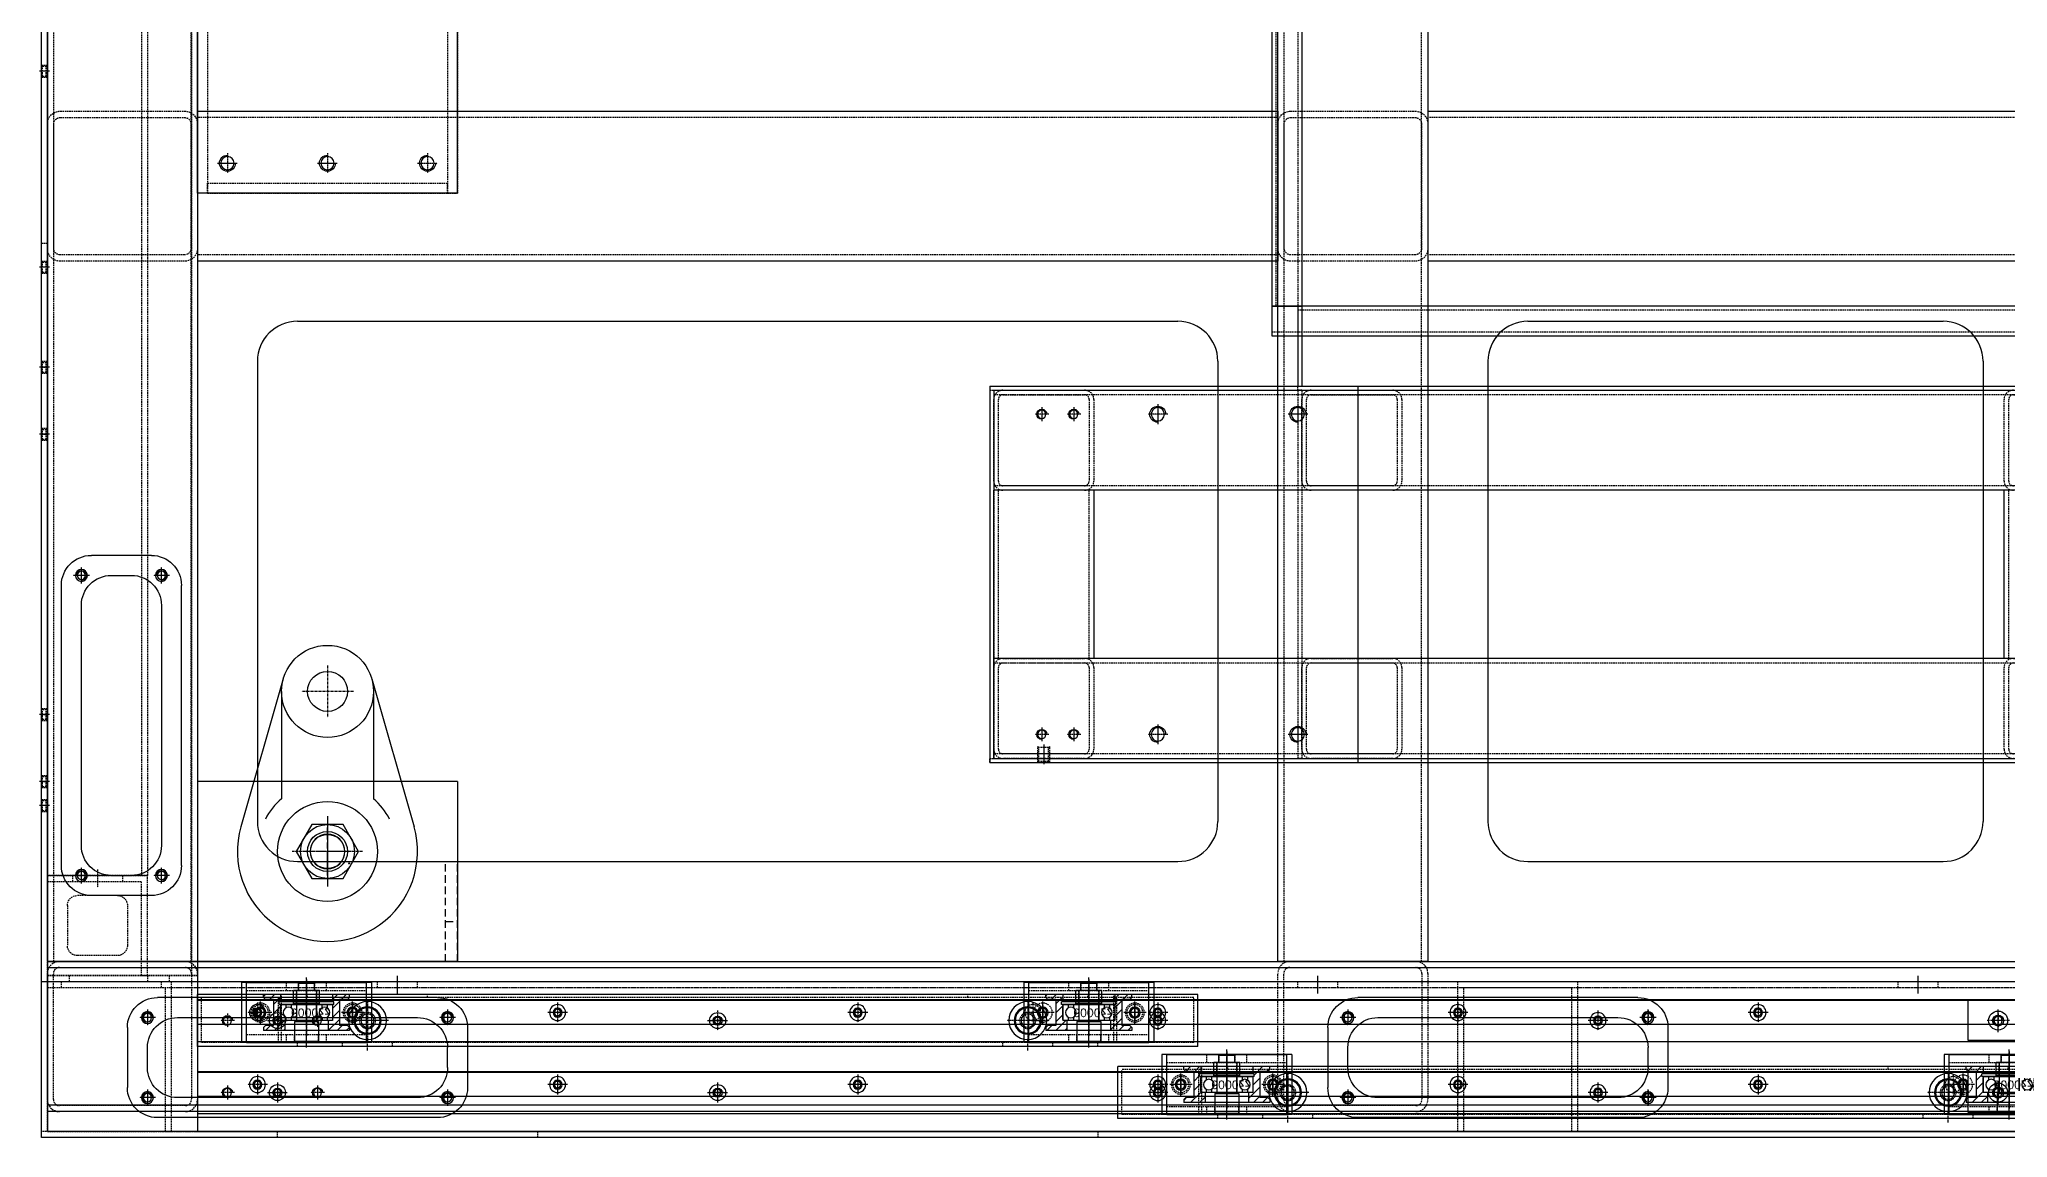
# Model space of a CAD drawing. Header units: millimetres. Extents: x -18234 to 26733, y 279 to 18488.
# Drawn here: x 20409 to 21393, y 9100 to 9649 of the extents above; entities that cross this region are included whole.
import ezdxf

# ---------------------------------------------------------------- set-up
doc = ezdxf.new("R2010")
doc.units = ezdxf.units.MM
for name, pattern in [('AM_ISO08W050', [18, 12, -1.5, 3, -1.5]), ('CENTER', [2, 1.25, -0.25, 0.25, -0.25]), ('HIDDEN', [0.375, 0.25, -0.125])]:
    doc.linetypes.add(name, pattern=pattern)
for name, color, linetype in [('BOM-UDEF', 3, 'Continuous'), ('CL', 1, 'CENTER'), ('FL', 3, 'Continuous'), ('H', 2, 'HIDDEN'), ('HL', 2, 'HIDDEN'), ('RD', 5, 'Continuous')]:
    doc.layers.add(name, color=color, linetype=linetype)
doc.styles.add('한글', font='romans.shx', dxfattribs={"bigfont": 'whgtxt.shx'})

# ---------------------------------------------------------------- blocks, each defined once
blk = doc.blocks.new('y8ll')
at = {"ltscale": 0.5}
for p, q in [((206532.54, 29889.07), (205707.54, 29889.07)), ((205707.54, 29889.07), (205707.54, 29814.07)), ((205707.54, 29814.07), (206532.54, 29814.07))]:
    blk.add_line(p, q, dxfattribs=at)
at = {"layer": 'HL', "ltscale": 3}
for p, q in [((205707.54, 29885.87), (206532.54, 29885.87)), ((205707.54, 29817.27), (206532.54, 29817.27))]:
    blk.add_line(p, q, dxfattribs=at)
blk = doc.blocks.new('R6WRWT')
at = {"ltscale": 0.5}
for p, q in [((208028.26, 17762.34), (205958.26, 17762.34)), ((208028.26, 17762.34), (208028.26, 17687.34)), ((205958.26, 17687.34), (208028.26, 17687.34))]:
    blk.add_line(p, q, dxfattribs=at)
at = {"layer": 'HL', "ltscale": 3}
for p, q in [((205958.26, 17759.14), (208028.26, 17759.14)), ((205958.26, 17690.54), (208028.26, 17690.54))]:
    blk.add_line(p, q, dxfattribs=at)
blk = doc.blocks.new('tyudrt')
at = {"layer": 'HL', "ltscale": 3}
for p, q in [((311320.86, 131.85), (311383.86, 131.85)), ((311320.86, 128.85), (311383.86, 128.85)), ((311314.86, 62.85), (311314.86, 125.85)), ((311317.86, 62.85), (311317.86, 125.85)), ((311386.86, 125.85), (311386.86, 62.85)), ((311389.86, 125.85), (311389.86, 62.85)), ((311383.86, 59.85), (311320.86, 59.85)), ((311383.86, 56.85), (311320.86, 56.85))]:
    blk.add_line(p, q, dxfattribs=at)
for centre, radius, start, end in [((311320.86, 125.85), 6, 90, 180), ((311320.86, 125.85), 3, 90, 180), ((311383.86, 125.85), 6, 0, 90), ((311383.86, 125.85), 3, 0, 90), ((311320.86, 62.85), 6, 180, 270), ((311320.86, 62.85), 3, 180, 270), ((311383.86, 62.85), 6, 270, 0), ((311383.86, 62.85), 3, 270, 0)]:
    blk.add_arc(centre, radius, start, end, dxfattribs=at)
blk = doc.blocks.new('4E4TE')
at = {"ltscale": 0.5}
for p, q in [((197894.89, 18128.05), (197204.89, 18128.05)), ((197204.89, 18128.05), (197204.89, 18053.05)), ((197894.89, 18128.05), (197894.89, 18053.05)), ((197204.89, 18053.05), (197894.89, 18053.05))]:
    blk.add_line(p, q, dxfattribs=at)
at = {"layer": 'HL', "ltscale": 3}
for p, q in [((197204.89, 18124.85), (197894.89, 18124.85)), ((197204.89, 18056.25), (197894.89, 18056.25))]:
    blk.add_line(p, q, dxfattribs=at)
blk = doc.blocks.new('567W')
at = {"ltscale": 0.5}
for p, q in [((198484.89, 18128.05), (197944.89, 18128.05)), ((197944.89, 18128.05), (197944.89, 18053.05)), ((198484.89, 18128.05), (198484.89, 18053.05)), ((197944.89, 18053.05), (198484.89, 18053.05))]:
    blk.add_line(p, q, dxfattribs=at)
at = {"layer": 'HL', "ltscale": 3}
for p, q in [((197944.89, 18124.85), (198484.89, 18124.85)), ((197944.89, 18056.25), (198484.89, 18056.25))]:
    blk.add_line(p, q, dxfattribs=at)
blk = doc.blocks.new('875654')
at = {"layer": 'HL', "ltscale": 3}
for p, q in [((237277.5, 2599.94), (237277.5, 2537.74)), ((237280.7, 2599.94), (237280.7, 2537.74)), ((237346.1, 2606.34), (237283.9, 2606.34)), ((237346.1, 2603.14), (237283.9, 2603.14)), ((237349.3, 2537.74), (237349.3, 2599.94)), ((237352.5, 2537.74), (237352.5, 2599.94)), ((237283.9, 2534.54), (237346.1, 2534.54)), ((237283.9, 2531.34), (237346.1, 2531.34))]:
    blk.add_line(p, q, dxfattribs=at)
for centre, radius, start, end in [((237283.9, 2599.94), 6.4, 90, 180), ((237283.9, 2599.94), 3.2, 90, 180), ((237346.1, 2599.94), 6.4, 0, 90), ((237346.1, 2599.94), 3.2, 0, 90), ((237283.9, 2537.74), 6.4, 180, 270), ((237283.9, 2537.74), 3.2, 180, 270), ((237346.1, 2537.74), 6.4, 270, 0), ((237346.1, 2537.74), 3.2, 270, 0)]:
    blk.add_arc(centre, radius, start, end, dxfattribs=at)
blk = doc.blocks.new('T7ETT')
at = {"ltscale": 0.5}
for p, q in [((208158.87, 18593.09), (206535.87, 18593.09)), ((206535.87, 18593.09), (206535.87, 18518.09)), ((206535.87, 18518.09), (208158.87, 18518.09))]:
    blk.add_line(p, q, dxfattribs=at)
at = {"layer": 'HL', "ltscale": 3}
for p, q in [((206535.87, 18589.89), (208158.87, 18589.89)), ((206535.87, 18521.29), (208158.87, 18521.29))]:
    blk.add_line(p, q, dxfattribs=at)
blk = doc.blocks.new('67234')
at = {"color": 6, "ltscale": 0.5}
for p, q in [((108072.23, -23265.82), (108072.23, -23927.32)), ((108087.23, -23265.82), (108087.23, -23967.32)), ((108072.23, -23927.32), (108087.23, -23927.32)), ((108085.23, -23927.32), (108085.23, -23967.32)), ((108085.23, -23967.32), (108905.23, -23967.32))]:
    blk.add_line(p, q, dxfattribs=at)
at = {"layer": 'HL', "ltscale": 3}
for p, q in [((108074.23, -23265.82), (108074.23, -23927.32)), ((108085.23, -23265.82), (108085.23, -23927.32))]:
    blk.add_line(p, q, dxfattribs=at)
blk = doc.blocks.new('547ww')
at = {"color": 6, "ltscale": 0.5}
for p, q in [((106842.27, -25136.21), (107688.27, -25136.21)), ((106842.27, -25136.21), (106842.27, -25151.21)), ((107675.27, -25136.21), (107675.27, -25138.21)), ((107688.27, -25136.21), (107688.27, -25151.21)), ((106842.27, -25151.21), (107688.27, -25151.21))]:
    blk.add_line(p, q, dxfattribs=at)
at = {"layer": 'HL', "ltscale": 3}
for p, q in [((106855.27, -25136.21), (106855.27, -25138.21)), ((106855.27, -25138.21), (107675.27, -25138.21)), ((106857.27, -25136.21), (106857.27, -25138.21)), ((107673.27, -25138.21), (107673.27, -25136.21)), ((107675.27, -25138.21), (107675.27, -25136.21)), ((106842.27, -25149.21), (107688.27, -25149.21))]:
    blk.add_line(p, q, dxfattribs=at)
blk = doc.blocks.new('5463')
at = {"color": 6}
for name, p in [('67234', (-2817.38, 0)), ('547ww', (-1587.43, 1209.13))]:
    blk.add_blockref(name, p, dxfattribs=at)
blk = doc.blocks.new('TUWW')
at = {"ltscale": 0.5}
blk.add_circle((205051.78, 17531.93), 3.32, dxfattribs=at)
at = {"color": 1, "ltscale": 0.5}
blk.add_arc((205051.78, 17531.93), 4, 270, 180, dxfattribs=at)
at = {"layer": 'CL', "ltscale": 0.5}
for p, q in [((205046.78, 17531.93), (205056.78, 17531.93)), ((205051.78, 17536.93), (205051.78, 17526.93))]:
    blk.add_line(p, q, dxfattribs=at)
blk = doc.blocks.new('ruwtt')
at = {"color": 6, "ltscale": 0.5}
for p, q in [((114477.46, -24283.23), (114477.46, -24153.23)), ((114477.46, -24153.23), (114697.46, -24153.23)), ((114697.46, -24283.23), (114697.46, -24153.23)), ((114477.46, -24283.23), (114697.46, -24283.23))]:
    blk.add_line(p, q, dxfattribs=at)
at = {"extrusion": (0, 0, -1), "zscale": -1}
for p in [(-319544.24, -41700.16), (-319734.24, -41700.16), (-319544.24, -41750.16), (-319734.24, -41750.16), (-319544.24, -41800.16), (-319734.24, -41800.16)]:
    blk.add_blockref('TUWW', p, dxfattribs=at)
blk = doc.blocks.new('76iw')
at = {"layer": 'HL', "ltscale": 3}
for p, q in [((114477.46, -24486.01), (114477.46, -24481.01)), ((114697.46, -24481.01), (114477.46, -24481.01)), ((114697.46, -24486.01), (114697.46, -24481.01)), ((114697.46, -24486.01), (114477.46, -24486.01))]:
    blk.add_line(p, q, dxfattribs=at)
blk = doc.blocks.new('i83e')
at = {"layer": 'HL', "ltscale": 3}
for p, q in [((114073.18, -24486.01), (114073.18, -24481.01)), ((114193.18, -24481.01), (114073.18, -24481.01)), ((114193.18, -24486.01), (114193.18, -24481.01)), ((114193.18, -24486.01), (114073.18, -24486.01))]:
    blk.add_line(p, q, dxfattribs=at)
blk = doc.blocks.new('6uwte')
at = {"color": 6}
for name, p in [('ruwtt', (0, 655.7)), ('76iw', (0, 983.48))]:
    blk.add_blockref(name, p, dxfattribs=at)
at = {"color": 6, "xscale": -1}
for name, p, rotation in [('i83e', (138963.47, -137695.71), 270), ('76iw', (0, -48108.54), 180)]:
    blk.add_blockref(name, p, dxfattribs=dict(at, rotation=rotation))
at = {"color": 6, "rotation": 90}
blk.add_blockref('i83e', (90211.45, -137695.71), dxfattribs=at)
blk = doc.blocks.new('7ett')
at = {"ltscale": 0.5}
for p, q in [((110182.17, -25672.2), (110182.17, -26657.2)), ((110307.17, -26252.2), (110747.17, -26252.2)), ((110922.17, -26252.2), (111129.67, -26252.2)), ((110287.17, -26272.2), (110287.17, -26502.2)), ((110767.17, -26272.2), (110767.17, -26502.2)), ((110902.17, -26272.2), (110902.17, -26502.2)), ((111149.67, -26272.2), (111149.67, -26502.2)), ((110307.17, -26522.2), (110747.17, -26522.2)), ((110922.17, -26522.2), (111129.67, -26522.2)), ((112252.17, -26657.2), (110182.17, -26657.2))]:
    blk.add_line(p, q, dxfattribs=at)
for centre, start, end in [((110307.17, -26272.2), 90, 180), ((110747.17, -26272.2), 0, 90), ((110922.17, -26272.2), 90, 180), ((111129.67, -26272.2), 0, 90), ((110307.17, -26502.2), 180, 270), ((110747.17, -26502.2), 270, 0), ((110922.17, -26502.2), 180, 270), ((111129.67, -26502.2), 270, 0)]:
    blk.add_arc(centre, 20, start, end, dxfattribs=at)
blk = doc.blocks.new('5673Q')
at = {"ltscale": 0.5}
blk.add_circle((205056.21, 17552.23), 2.07, dxfattribs=at)
at = {"color": 1, "ltscale": 0.5}
blk.add_arc((205056.21, 17552.23), 2.5, 270, 180, dxfattribs=at)
at = {"layer": 'CL', "ltscale": 0.5}
for p, q in [((205052.71, 17552.23), (205059.71, 17552.23)), ((205056.21, 17555.73), (205056.21, 17548.73))]:
    blk.add_line(p, q, dxfattribs=at)
blk = doc.blocks.new('RTYWERR')
at = {"color": 6, "ltscale": 0.5}
for p, q in [((116864.54, -28251.55), (116864.54, -28439.55)), ((116864.54, -28251.55), (117048.54, -28251.55)), ((117048.54, -28251.55), (117048.54, -28439.55)), ((116864.54, -28439.55), (117048.54, -28439.55))]:
    blk.add_line(p, q, dxfattribs=at)
at = {"extrusion": (0, 0, -1), "zscale": -1}
for name, p in [('5673Q', (-321946.75, -45817.78)), ('5673Q', (-321962.75, -45817.78)), ('TUWW', (-322000.32, -45797.48)), ('TUWW', (-322070.32, -45797.48)), ('5673Q', (-321946.75, -45977.78)), ('5673Q', (-321962.75, -45977.78)), ('TUWW', (-322000.32, -45957.48)), ('TUWW', (-322070.32, -45957.48))]:
    blk.add_blockref(name, p, dxfattribs=at)
blk = doc.blocks.new('57WERWR')
at = {"ltscale": 0.5}
for p, q in [((217010.53, 14888.67), (215596.53, 14888.67)), ((217010.53, 14888.67), (217010.53, 14838.67)), ((215596.53, 14838.67), (217010.53, 14838.67))]:
    blk.add_line(p, q, dxfattribs=at)
at = {"layer": 'HL', "ltscale": 3}
for p, q in [((215596.53, 14886.37), (217010.53, 14886.37)), ((215596.53, 14840.97), (217010.53, 14840.97))]:
    blk.add_line(p, q, dxfattribs=at)
blk = doc.blocks.new('56e43')
at = {"layer": 'HL', "ltscale": 3}
for p, q in [((237547.38, 2137.85), (237547.38, 2178.65)), ((237549.68, 2137.85), (237549.68, 2178.65)), ((237551.98, 2183.25), (237592.78, 2183.25)), ((237551.98, 2180.95), (237592.78, 2180.95)), ((237595.08, 2178.65), (237595.08, 2137.85)), ((237597.38, 2178.65), (237597.38, 2137.85)), ((237592.78, 2135.55), (237551.98, 2135.55)), ((237592.78, 2133.25), (237551.98, 2133.25))]:
    blk.add_line(p, q, dxfattribs=at)
for centre, radius, start, end in [((237551.98, 2178.65), 4.6, 90, 180), ((237551.98, 2178.65), 2.3, 90, 180), ((237592.78, 2178.65), 4.6, 0, 90), ((237592.78, 2178.65), 2.3, 0, 90), ((237551.98, 2137.85), 4.6, 180, 270), ((237551.98, 2137.85), 2.3, 180, 270), ((237592.78, 2137.85), 4.6, 270, 0), ((237592.78, 2137.85), 2.3, 270, 0)]:
    blk.add_arc(centre, radius, start, end, dxfattribs=at)
blk = doc.blocks.new('57WTEWR')
at = {"ltscale": 0.5}
for p, q in [((207561.59, 18318.75), (207477.59, 18318.75)), ((207477.59, 18318.75), (207477.59, 18268.75)), ((207561.59, 18318.75), (207561.59, 18268.75)), ((207477.59, 18268.75), (207561.59, 18268.75))]:
    blk.add_line(p, q, dxfattribs=at)
at = {"layer": 'HL', "ltscale": 3}
for p, q in [((207477.59, 18316.45), (207561.59, 18316.45)), ((207477.59, 18271.05), (207561.59, 18271.05))]:
    blk.add_line(p, q, dxfattribs=at)
blk = doc.blocks.new('34ETW')
at = {"color": 6, "ltscale": 0.5}
for p, q in [((117048.54, -28749.67), (117513.54, -28749.67)), ((117048.54, -28749.67), (117048.54, -28937.67)), ((117513.54, -28937.67), (117513.54, -28749.67)), ((117048.54, -28937.67), (117513.54, -28937.67))]:
    blk.add_line(p, q, dxfattribs=at)
blk = doc.blocks.new('ERTRW')
at = {"layer": 'HL', "ltscale": 3}
for p, q in [((118432.12, -29330.71), (118432.12, -29328.71)), ((118616.12, -29328.71), (118432.12, -29328.71)), ((118616.12, -29330.71), (118432.12, -29330.71)), ((118616.12, -29330.71), (118616.12, -29328.71))]:
    blk.add_line(p, q, dxfattribs=at)
blk = doc.blocks.new('yiwerw')
at = {"layer": 'CL', "ltscale": 0.5}
blk.add_line((240924.09, 36676.37), (240914.09, 36676.37), dxfattribs=at)
at = {"layer": 'HL', "ltscale": 3}
for p, q in [((240915.09, 36679.37), (240915.63, 36678.83)), ((240915.09, 36679.37), (240923.09, 36679.37)), ((240915.63, 36678.83), (240915.63, 36673.92)), ((240915.63, 36678.83), (240922.55, 36678.83)), ((240922.55, 36678.83), (240923.09, 36679.37)), ((240922.55, 36678.83), (240922.55, 36673.92)), ((240915.09, 36673.37), (240915.63, 36673.92)), ((240915.09, 36673.37), (240923.09, 36673.37)), ((240915.63, 36673.92), (240922.55, 36673.92)), ((240922.55, 36673.92), (240923.09, 36673.37))]:
    blk.add_line(p, q, dxfattribs=at)
blk = doc.blocks.new('T6UEWTE')
at = {"layer": 'HL', "ltscale": 3}
for p, q in [((116864.54, -29330.71), (116864.54, -29328.71)), ((116864.54, -29328.71), (118282.54, -29328.71)), ((116864.54, -29330.71), (118282.54, -29330.71))]:
    blk.add_line(p, q, dxfattribs=at)
at = {"extrusion": (0, 0, -1), "zscale": -1, "rotation": 90}
blk.add_blockref('yiwerw', (-80215.16, -270245.8), dxfattribs=at)
blk = doc.blocks.new('6wtw')
at = {"layer": 'HL', "ltscale": 3}
for p, q in [((116864.54, -30099.36), (116864.54, -30097.36)), ((116864.54, -30097.36), (118282.54, -30097.36)), ((116864.54, -30099.36), (118282.54, -30099.36)), ((117018.54, -30097.36), (117018.54, -30099.36))]:
    blk.add_line(p, q, dxfattribs=at)
blk = doc.blocks.new('6ueey')
at = {"color": 6, "xscale": -1}
for name, p, rotation in [('6wtw', (0, -57398.92), 180), ('ERTRW', (146195.25, -145917.68), 270)]:
    blk.add_blockref(name, p, dxfattribs=dict(at, rotation=rotation))
at = {"color": 6}
for name, p in [('RTYWERR', (0, 951.99)), ('34ETW', (0, 1450.11)), ('T6UEWTE', (0, 1843.15))]:
    blk.add_blockref(name, p, dxfattribs=at)
at = {"extrusion": (0, 0, -1), "zscale": -1}
blk.add_blockref('57WERWR', (-333877.07, -42190.23), dxfattribs=at)
at = {"color": 0}
for p in [(-120680.84, -29484.81), (-120526.84, -29484.81), (-120175.84, -29484.81), (-120680.84, -29618.81), (-120526.84, -29618.81), (-120175.84, -29618.81)]:
    blk.add_blockref('56e43', p, dxfattribs=at)
at = {"color": 6, "rotation": 90}
blk.add_blockref('ERTRW', (87689.83, -145917.68), dxfattribs=at)
at = {"extrusion": (0, 0, -1), "zscale": -1, "rotation": 90}
for p in [(-98597.79, -234913.15), (-99102.79, -234913.15)]:
    blk.add_blockref('57WTEWR', p, dxfattribs=at)
at = {"rotation": 180}
blk.add_blockref('57WERWR', (333877.07, -12596.9), dxfattribs=at)
blk = doc.blocks.new('5tu4t')
at = {"extrusion": (0, 0, -1), "zscale": -1, "rotation": 90}
blk.add_blockref('T7ETT', (-97964.76, -231325.68), dxfattribs=at)
at = {"color": 6}
for name, p in [('5463', (11225.01, -535)), ('7ett', (5685.68, 1782.38)), ('6ueey', (-525.69, 2797.25))]:
    blk.add_blockref(name, p, dxfattribs=at)
at = {"color": 0, "extrusion": (0, 0, -1), "zscale": -1, "rotation": 90}
for p in [(-86053.78, -230497.36), (-86668.78, -230497.36)]:
    blk.add_blockref('y8ll', p, dxfattribs=at)
at = {"color": 6, "rotation": 90}
blk.add_blockref('6uwte', (92445.32, -138883.28), dxfattribs=at)
at = {"color": 0, "extrusion": (0, 0, -1), "zscale": -1}
for p in [(-353220.35, -26971.16), (-353835.35, -26971.16)]:
    blk.add_blockref('875654', p, dxfattribs=at)
at = {"extrusion": (0, 0, -1), "zscale": -1}
for name, p in [('567W', (-314427.74, -42492.87)), ('4E4TE', (-314452.74, -42492.87)), ('R6WRWT', (-323896.11, -42552.16))]:
    blk.add_blockref(name, p, dxfattribs=at)
for p in [(-195447.01, -24921.66), (-194832.01, -24921.66)]:
    blk.add_blockref('tyudrt', p)
blk = doc.blocks.new('r6qq3rwq')
at = {"ltscale": 0.5}
for radius in [4, 2.25]:
    blk.add_circle((157631.76, 30506.04), radius, dxfattribs=at)
at = {"layer": 'CL', "ltscale": 0.5}
for p, q in [((157626.76, 30506.04), (157636.76, 30506.04)), ((157631.76, 30511.04), (157631.76, 30501.04))]:
    blk.add_line(p, q, dxfattribs=at)
blk = doc.blocks.new('6tuerte')
at = {"ltscale": 0.5}
for p, q in [((158864.39, 29430.98), (158864.39, 29418.98)), ((158864.39, 29430.98), (159824.39, 29430.98)), ((159824.39, 29430.98), (159824.39, 29418.98)), ((158864.39, 29418.98), (159824.39, 29418.98))]:
    blk.add_line(p, q, dxfattribs=at)
for p in [(1262.63, -1081.07), (1412.63, -1081.07), (1562.63, -1081.07), (1712.63, -1081.07), (1862.63, -1081.07), (2012.63, -1081.07), (2162.63, -1081.07)]:
    blk.add_blockref('r6qq3rwq', p)
blk = doc.blocks.new('ryuere')
at = {"layer": 'HL', "ltscale": 3}
for p, q in [((-17901.74, 10665.66), (-17901.74, 10667.16)), ((-17841.74, 10665.66), (-17841.74, 10667.16))]:
    blk.add_line(p, q, dxfattribs=at)
blk = doc.blocks.new('tirru')
at = {"layer": 'CL'}
for p, q in [((-18451.74, 9463.76), (-18451.74, 9453.94)), ((-18456.65, 9458.85), (-18446.82, 9458.85))]:
    blk.add_line(p, q, dxfattribs=at)
at = {"layer": 'HL', "ltscale": 3}
blk.add_circle((-18451.74, 9458.85), 4, dxfattribs=at)
blk = doc.blocks.new('r66uru')
at = {"layer": 'CL'}
blk.add_line((-18386.74, 10633.16), (-18386.74, 10639.16), dxfattribs=at)
at = {"layer": 'HL', "ltscale": 3}
for p, q in [((-18399.24, 10635.16), (-18399.24, 10637.16)), ((-18374.24, 10635.16), (-18374.24, 10637.16))]:
    blk.add_line(p, q, dxfattribs=at)
blk = doc.blocks.new('fjffj')
at = {"layer": 'HL', "ltscale": 3}
for p, q in [((-18321.74, 10635.16), (-18321.74, 10637.16)), ((-17921.74, 10635.16), (-17921.74, 10637.16))]:
    blk.add_line(p, q, dxfattribs=at)
blk = doc.blocks.new('tyrttet')
blk.add_circle((200207.9, 17418.07), 6.6)
at = {"layer": 'CL'}
for p, q in [((200207.9, 17426.17), (200207.9, 17409.97)), ((200199.8, 17418.07), (200216, 17418.07))]:
    blk.add_line(p, q, dxfattribs=at)
blk = doc.blocks.new('trtete')
for p, q in [((200122.9, 17402.07), (200122.9, 17428.07)), ((200122.9, 17428.07), (200622.9, 17428.07)), ((200622.9, 17402.07), (200622.9, 17428.07)), ((200122.9, 17402.07), (200622.9, 17402.07))]:
    blk.add_line(p, q)
at = {"layer": 'HL', "ltscale": 3}
for p, q in [((200124.9, 17404.07), (200124.9, 17426.57)), ((200124.9, 17426.57), (200620.9, 17426.57)), ((200163.4, 17404.07), (200163.4, 17426.57)), ((200164.9, 17404.07), (200164.9, 17428.07)), ((200580.9, 17404.07), (200580.9, 17428.07)), ((200582.4, 17404.07), (200582.4, 17426.57)), ((200620.9, 17404.07), (200620.9, 17426.57)), ((200124.9, 17404.07), (200620.9, 17404.07))]:
    blk.add_line(p, q, dxfattribs=at)
for name, p in [('tirru', (218606.14, 7960.23)), ('tyrttet', (0, -3)), ('tirru', (218657.14, 7960.23)), ('ryuere', (218409.64, 6760.91)), ('tyrttet', (330, -3)), ('tirru', (218997.14, 7960.23)), ('tirru', (219043.14, 7960.23)), ('fjffj', (218494.64, 6766.91)), ('r66uru', (218594.64, 6766.91))]:
    blk.add_blockref(name, p)
at = {"xscale": -1}
for name, p in [('ryuere', (182336.17, 6760.91)), ('r66uru', (182151.17, 6766.91))]:
    blk.add_blockref(name, p, dxfattribs=at)
blk = doc.blocks.new('tu7yett')
at = {"ltscale": 0.5}
for radius in [9.5, 6.83, 6.33]:
    blk.add_circle((203705.95, 14336.91), radius, dxfattribs=at)
at = {"layer": 'CL', "ltscale": 0.5}
for p, q in [((203705.95, 14347.41), (203705.95, 14326.41)), ((203695.45, 14336.91), (203716.45, 14336.91))]:
    blk.add_line(p, q, dxfattribs=at)
at = {"layer": 'FL', "ltscale": 0.5}
blk.add_circle((203705.95, 14336.91), 3.32, dxfattribs=at)
at = {"layer": 'HL', "ltscale": 0.5}
blk.add_circle((203705.95, 14336.91), 4, dxfattribs=at)
blk = doc.blocks.new('uiorwe')
blk.add_circle((-18255.47, 8800.93), 2.75)
at = {"layer": 'CL'}
for p, q in [((-18255.47, 8795.18), (-18255.47, 8806.68)), ((-18261.22, 8800.93), (-18249.72, 8800.93))]:
    blk.add_line(p, q, dxfattribs=at)
at = {"layer": 'HL', "ltscale": 3}
blk.add_circle((-18255.47, 8800.93), 4.75, dxfattribs=at)
blk = doc.blocks.new('tyuwtt')
at = {"layer": 'CL'}
blk.add_line((-18535.92, 8734.93), (-18528.92, 8734.93), dxfattribs=at)
at = {"layer": 'HL', "ltscale": 3}
for p, q in [((-18534.42, 8738.93), (-18530.42, 8738.93)), ((-18534.42, 8730.93), (-18530.42, 8730.93))]:
    blk.add_line(p, q, dxfattribs=at)
blk = doc.blocks.new('RERE')
at = {"layer": 'CL'}
blk.add_line((201660.76, 16292.72), (201667.76, 16292.72), dxfattribs=at)
at = {"layer": 'HL', "ltscale": 3}
for p, q in [((201662.26, 16298.72), (201666.26, 16298.72)), ((201662.26, 16286.72), (201666.26, 16286.72))]:
    blk.add_line(p, q, dxfattribs=at)
blk = doc.blocks.new('R6UEWT')
at = {"ltscale": 0.5}
for p, q in [((201575.56, 16344.32), (201575.56, 16374.32)), ((201635.56, 16374.32), (201575.56, 16374.32)), ((201635.56, 16344.32), (201635.56, 16374.32)), ((201635.56, 16344.32), (201575.56, 16344.32))]:
    blk.add_line(p, q, dxfattribs=at)
at = {"layer": 'HL', "ltscale": 3}
for p, q in [((201635.56, 16370.32), (201575.56, 16370.32)), ((201595.56, 16370.32), (201595.56, 16374.32)), ((201615.56, 16370.32), (201615.56, 16374.32)), ((201635.56, 16348.32), (201575.56, 16348.32)), ((201595.56, 16344.32), (201595.56, 16348.32)), ((201615.56, 16344.32), (201615.56, 16348.32))]:
    blk.add_line(p, q, dxfattribs=at)
at = {"extrusion": (0, 0, -1), "zscale": -1, "rotation": 270}
blk.add_blockref('tyuwtt', (-210340.49, -2160.1), dxfattribs=at)
for p in [(219838.03, 7558.39), (219884.03, 7558.39)]:
    blk.add_blockref('uiorwe', p)
at = {"rotation": 90}
blk.add_blockref('RERE', (217898.28, -185317.94), dxfattribs=at)
blk = doc.blocks.new('UTREE')
at = {"ltscale": 0.5}
h = blk.add_hatch(dxfattribs=at)
h.set_pattern_fill('ANSI31', color=1, style=0)
h.paths.add_polyline_path([(201430.48, 16367.01), (201438.48, 16367.01), (201438.48, 16367.61), (201439.83, 16367.61), (201439.83, 16367.01), (201443.48, 16367.01), (201443.48, 16375.51), (201441.98, 16375.51), (201440.98, 16374.51), (201440.98, 16370.51), (201427.98, 16370.51), (201427.98, 16374.51), (201426.98, 16375.51), (201425.48, 16375.51), (201425.48, 16364.91), (201430.48, 16364.91)])
h.paths.add_polyline_path([(201440.98, 16337.51), (201440.98, 16333.51), (201441.98, 16332.51), (201443.48, 16332.51), (201443.48, 16341.01), (201439.83, 16341.01), (201439.83, 16340.41), (201438.48, 16340.41), (201438.48, 16341.01), (201430.48, 16341.01), (201430.48, 16343.11), (201425.48, 16343.11), (201425.48, 16332.51), (201426.98, 16332.51), (201427.98, 16333.51), (201427.98, 16337.51)])
for p, q in [((201425.48, 16375.51), (201425.48, 16332.51)), ((201426.98, 16375.51), (201425.48, 16375.51)), ((201427.98, 16374.51), (201426.98, 16375.51)), ((201427.98, 16374.51), (201427.98, 16370.51)), ((201440.98, 16370.51), (201427.98, 16370.51)), ((201441.98, 16375.51), (201440.98, 16374.51)), ((201440.98, 16374.51), (201440.98, 16370.51)), ((201441.98, 16375.51), (201443.48, 16375.51)), ((201443.48, 16375.51), (201443.48, 16332.51)), ((201430.48, 16364.91), (201425.48, 16364.91)), ((201430.48, 16367.01), (201430.48, 16341.01)), ((201438.48, 16367.01), (201430.48, 16367.01)), ((201438.48, 16367.61), (201438.48, 16340.41)), ((201438.48, 16367.61), (201439.83, 16367.61)), ((201439.83, 16367.61), (201439.83, 16340.41)), ((201443.48, 16367.01), (201439.83, 16367.01)), ((201430.48, 16343.11), (201425.48, 16343.11)), ((201438.48, 16341.01), (201430.48, 16341.01)), ((201438.48, 16340.41), (201439.83, 16340.41)), ((201443.48, 16341.01), (201439.83, 16341.01)), ((201426.98, 16332.51), (201425.48, 16332.51)), ((201427.98, 16333.51), (201426.98, 16332.51)), ((201427.98, 16337.51), (201427.98, 16333.51)), ((201440.98, 16337.51), (201427.98, 16337.51)), ((201440.98, 16337.51), (201440.98, 16333.51)), ((201440.98, 16333.51), (201441.98, 16332.51)), ((201441.98, 16332.51), (201443.48, 16332.51))]:
    blk.add_line(p, q, dxfattribs=at)
at = {"layer": 'CL', "ltscale": 0.5}
blk.add_line((201446.48, 16354.01), (201422.48, 16354.01), dxfattribs=at)
blk = doc.blocks.new('67etrre')
at = {"color": 1, "ltscale": 0.5}
for p, q in [((306751.98, 12561.36), (306751.98, 12536.36)), ((306753.67, 12559.19), (306751.98, 12559.19)), ((306753.67, 12556.53), (306751.98, 12556.53)), ((306759.48, 12561.86), (306752.48, 12561.86)), ((306752.48, 12553.86), (306759.48, 12553.86)), ((306759.98, 12559.19), (306758.29, 12559.19)), ((306759.98, 12556.53), (306758.29, 12556.53)), ((306759.98, 12536.36), (306759.98, 12561.36)), ((306759.48, 12543.86), (306752.48, 12543.86)), ((306753.67, 12541.19), (306751.98, 12541.19)), ((306753.67, 12538.53), (306751.98, 12538.53)), ((306752.48, 12535.86), (306759.48, 12535.86)), ((306759.98, 12541.19), (306758.29, 12541.19)), ((306759.98, 12538.53), (306758.29, 12538.53))]:
    blk.add_line(p, q, dxfattribs=at)
for centre in [(306755.98, 12557.86), (306755.98, 12539.86)]:
    blk.add_circle(centre, 2.67, dxfattribs=at)
for centre, start, end in [((306752.48, 12561.36), 90, 180), ((306752.48, 12554.36), 180, 270), ((306759.48, 12561.36), 0, 90), ((306759.48, 12554.36), 270, 0), ((306752.48, 12543.36), 90, 180), ((306759.48, 12543.36), 0, 90), ((306752.48, 12536.36), 180, 270), ((306759.48, 12536.36), 270, 0)]:
    blk.add_arc(centre, 0.5, start, end, dxfattribs=at)
at = {"layer": 'CL', "ltscale": 0.5}
blk.add_line((306750.98, 12548.86), (306760.98, 12548.86), dxfattribs=at)
at = {"ltscale": 0.5, "style": '한글'}
blk.add_text('6000zz', height=4, rotation=90, dxfattribs=at).set_placement((306757.88, 12541.03))
blk = doc.blocks.new('7UERE')
at = {"ltscale": 0.5}
for p, q in [((201578.54, 16473.57), (201579.04, 16474.07)), ((201578.54, 16473.57), (201578.54, 16462.57)), ((201589.04, 16474.07), (201579.04, 16474.07)), ((201579.04, 16474.07), (201579.04, 16462.07)), ((201589.04, 16462.07), (201589.04, 16474.07)), ((201604.54, 16473.07), (201589.04, 16473.07)), ((201578.54, 16462.57), (201579.04, 16462.07)), ((201589.04, 16462.07), (201579.04, 16462.07)), ((201604.54, 16463.07), (201589.04, 16463.07))]:
    blk.add_line(p, q, dxfattribs=at)
for p, q in [((201604.54, 16473.07), (201604.54, 16463.07)), ((201604.54, 16472.07), (201608.04, 16472.07)), ((201608.04, 16472.07), (201608.54, 16471.57)), ((201608.04, 16472.07), (201608.04, 16464.07)), ((201608.54, 16471.57), (201608.54, 16464.57)), ((201604.54, 16464.07), (201608.04, 16464.07)), ((201608.54, 16464.57), (201608.04, 16464.07))]:
    blk.add_line(p, q)
at = {"layer": 'CL'}
blk.add_line((201576.04, 16468.07), (201611.04, 16468.07), dxfattribs=at)
blk = doc.blocks.new('YURTETT')
at = {"ltscale": 0.5}
for p, q in [((201630.72, 16474.57), (201637.22, 16474.57)), ((201630.72, 16474.57), (201630.72, 16461.57)), ((201637.22, 16474.57), (201637.22, 16461.57)), ((201630.72, 16461.57), (201637.22, 16461.57))]:
    blk.add_line(p, q, dxfattribs=at)
at = {"layer": 'CL', "ltscale": 0.5}
blk.add_line((201628.72, 16468.07), (201639.22, 16468.07), dxfattribs=at)
at = {"layer": 'HL', "ltscale": 3}
for p, q in [((201630.72, 16473.07), (201637.22, 16473.07)), ((201630.72, 16463.07), (201637.22, 16463.07))]:
    blk.add_line(p, q, dxfattribs=at)
blk = doc.blocks.new('5YWWWE')
blk.add_blockref('R6UEWT', (-68.47, 300.44))
at = {"rotation": 90}
for name, p in [('7UERE', (218005.16, -184933.78)), ('67etrre', (214085.95, -290096.22)), ('YURTETT', (218005.16, -184966.45))]:
    blk.add_blockref(name, p, dxfattribs=at)
at = {"color": 1, "rotation": 90}
blk.add_blockref('UTREE', (217891.1, -184774.72), dxfattribs=at)
blk = doc.blocks.new('TYEWRW')
at = {"ltscale": 0.5}
blk.add_circle((316722.34, 32394.14), 2.07, dxfattribs=at)
at = {"color": 1, "ltscale": 0.5}
blk.add_arc((316722.34, 32394.14), 2.5, 270, 180, dxfattribs=at)
at = {"layer": 'CL', "ltscale": 0.5}
for p, q in [((316722.34, 32397.64), (316722.34, 32390.64)), ((316718.84, 32394.14), (316725.84, 32394.14))]:
    blk.add_line(p, q, dxfattribs=at)
blk = doc.blocks.new('trwew')
at = {"ltscale": 0.5}
for p, q in [((201573.06, 16182.91), (201573.06, 16152.91)), ((201573.06, 16182.91), (201638.06, 16182.91)), ((201638.06, 16182.91), (201638.06, 16152.91)), ((201573.06, 16152.91), (201638.06, 16152.91))]:
    blk.add_line(p, q, dxfattribs=at)
for p in [(-115139.78, -16226.23), (-115093.78, -16226.23)]:
    blk.add_blockref('TYEWRW', p)
blk = doc.blocks.new('6qwrqr')
for name, p in [('trwew', (505.38, 160.79)), ('5YWWWE', (573.84, -331.06)), ('trwew', (896.38, 160.79)), ('5YWWWE', (964.84, -331.06)), ('trtete', (1933.53, -1090.37)), ('tu7yett', (-1564.52, 1987.8)), ('tu7yett', (-1234.52, 1987.8))]:
    blk.add_blockref(name, p)
blk = doc.blocks.new('5TU7WRRW')
at = {"color": 6, "ltscale": 0.5}
for radius in [4, 2.25]:
    blk.add_circle((205051.57, 17515.02), radius, dxfattribs=at)
at = {"layer": 'CL', "ltscale": 0.5}
for p, q in [((205046.57, 17515.02), (205056.57, 17515.02)), ((205051.57, 17520.02), (205051.57, 17510.02))]:
    blk.add_line(p, q, dxfattribs=at)
blk = doc.blocks.new('56uewwr')
at = {"color": 6}
for p, q in [((160185.25, 27256.1), (160185.25, 27181.1)), ((161145.25, 27256.1), (160185.25, 27256.1)), ((161145.25, 27256.1), (161145.25, 27181.1)), ((161145.25, 27247.1), (160185.25, 27247.1)), ((161145.25, 27226.1), (160185.25, 27226.1)), ((161145.25, 27211.1), (160185.25, 27211.1)), ((161145.25, 27190.1), (160185.25, 27190.1)), ((161145.25, 27181.1), (160185.25, 27181.1))]:
    blk.add_line(p, q, dxfattribs=at)
for p in [(-44855.96, 9684.37), (-44810.96, 9684.37), (-43970.96, 9684.37), (-43925.96, 9684.37), (-44855.96, 9648.37), (-44810.96, 9648.37), (-43970.96, 9648.37), (-43925.96, 9648.37)]:
    blk.add_blockref('5673Q', p)
for p in [(-44826.32, 9721.58), (-44606.32, 9721.58), (-44386.32, 9721.58), (-44826.32, 9685.58), (-44606.32, 9685.58), (-44386.32, 9685.58)]:
    blk.add_blockref('5TU7WRRW', p, dxfattribs=at)
at = {"color": 6, "xscale": -1}
for p in [(365936.81, 9721.58), (366156.81, 9721.58), (365936.81, 9685.58), (366156.81, 9685.58)]:
    blk.add_blockref('5TU7WRRW', p, dxfattribs=at)
blk = doc.blocks.new('ETQEWR')
at = {"color": 6}
for radius in [4.75, 2.75]:
    blk.add_circle((-34609.98, -1706.09), radius, dxfattribs=at)
at = {"layer": 'CL'}
for p, q in [((-34609.98, -1700.34), (-34609.98, -1711.84)), ((-34615.73, -1706.09), (-34604.23, -1706.09))]:
    blk.add_line(p, q, dxfattribs=at)
blk = doc.blocks.new('tyuerw')
at = {"color": 6}
for p, q in [((160540.17, 27082.41), (160690.17, 27082.41)), ((160540.17, 27062.41), (160540.17, 27082.41)), ((160690.17, 27062.41), (160690.17, 27082.41)), ((160540.17, 27062.41), (160690.17, 27062.41))]:
    blk.add_line(p, q, dxfattribs=at)
at = {"color": 6, "extrusion": (0, 0, -1), "zscale": -1, "rotation": 180}
for p in [(-195165.15, 25366.32), (-195210.15, 25366.32), (-195240.15, 25366.32), (-195285.15, 25366.32)]:
    blk.add_blockref('ETQEWR', p, dxfattribs=at)
blk = doc.blocks.new('r6wr3wr')
for name, p in [('6qwrqr', (-43372.97, 17191.16)), ('56uewwr', (-1961.79, 6279.26)), ('tyuerw', (-2391.71, 6443.45)), ('6qwrqr', (-43832.97, 17155.16)), ('tyuerw', (-2391.71, 6407.45))]:
    blk.add_blockref(name, p)
blk = doc.blocks.new('eywerw')
at = {"ltscale": 0.5}
blk.add_circle((158547.68, 31157.1), 3, dxfattribs=at)
at = {"layer": 'CL', "ltscale": 0.5}
for p, q in [((158543.65, 31157.1), (158551.7, 31157.1)), ((158547.68, 31161.13), (158547.68, 31153.07))]:
    blk.add_line(p, q, dxfattribs=at)
blk = doc.blocks.new('5ywrw')
at = {"ltscale": 0.5}
for p, q in [((158520.19, 31242.74), (158660.19, 31242.74)), ((158505.19, 31227.74), (158505.19, 31197.74)), ((158675.19, 31227.74), (158675.19, 31197.74)), ((158520.19, 31182.74), (158660.19, 31182.74))]:
    blk.add_line(p, q, dxfattribs=at)
for centre, start, end in [((158520.19, 31227.74), 90, 180), ((158660.19, 31227.74), 0, 90), ((158520.19, 31197.74), 180, 270), ((158660.19, 31197.74), 270, 0)]:
    blk.add_arc(centre, 15, start, end, dxfattribs=at)
for p in [(-32.49, 75.64), (117.51, 75.64), (-32.49, 35.64), (117.51, 35.64)]:
    blk.add_blockref('eywerw', p)
blk = doc.blocks.new('r6yerwe')
at = {"layer": 'HL', "ltscale": 3}
for p, q in [((160910.08, 29876.79), (160910.08, 29951.79)), ((160910.08, 29951.79), (160970.08, 29951.79)), ((160913.08, 29948.79), (160967.08, 29948.79)), ((160913.08, 29876.79), (160913.08, 29948.79)), ((160967.08, 29876.79), (160967.08, 29948.79)), ((160970.08, 29876.79), (160970.08, 29951.79)), ((160910.08, 29876.79), (160913.08, 29876.79)), ((160967.08, 29876.79), (160970.08, 29876.79))]:
    blk.add_line(p, q, dxfattribs=at)
blk = doc.blocks.new('y4ee')
at = {"ltscale": 0.5}
blk.add_circle((159827.27, 26534.39), 2.07, dxfattribs=at)
at = {"color": 1, "ltscale": 0.5}
blk.add_arc((159827.27, 26534.39), 2.5, 270, 180, dxfattribs=at)
at = {"layer": 'CL', "ltscale": 0.5}
for p, q in [((159823.77, 26534.39), (159830.77, 26534.39)), ((159827.27, 26537.89), (159827.27, 26530.89))]:
    blk.add_line(p, q, dxfattribs=at)
blk = doc.blocks.new('56ertet')
at = {"layer": 'CL', "ltscale": 0.5}
blk.add_line((163010.09, 32886.01), (163005.09, 32886.01), dxfattribs=at)
at = {"layer": 'HL', "ltscale": 3}
for p, q in [((163006.09, 32889.01), (163006.63, 32888.46)), ((163006.09, 32889.01), (163009.09, 32889.01)), ((163006.63, 32888.46), (163006.63, 32883.55)), ((163006.63, 32888.46), (163008.55, 32888.46)), ((163008.55, 32888.46), (163009.09, 32889.01)), ((163008.55, 32888.46), (163008.55, 32883.55)), ((163006.09, 32883.01), (163006.63, 32883.55)), ((163006.09, 32883.01), (163009.09, 32883.01)), ((163006.63, 32883.55), (163008.55, 32883.55)), ((163008.55, 32883.55), (163009.09, 32883.01))]:
    blk.add_line(p, q, dxfattribs=at)
blk = doc.blocks.new('r6werw4t')
at = {"ltscale": 0.5}
for p, q in [((164562.76, 36015.26), (164562.76, 36093.26)), ((165472.76, 36093.26), (164562.76, 36093.26)), ((164750.76, 36075.26), (164630.76, 36075.26)), ((164615.76, 36050.26), (164615.76, 36060.26)), ((164765.76, 36050.26), (164765.76, 36060.26)), ((164630.76, 36035.26), (164750.76, 36035.26)), ((164562.76, 36015.26), (165472.76, 36015.26))]:
    blk.add_line(p, q, dxfattribs=at)
for centre, start, end in [((164630.76, 36060.26), 90, 180), ((164750.76, 36060.26), 0, 90), ((164630.76, 36050.26), 180, 270), ((164750.76, 36050.26), 270, 0)]:
    blk.add_arc(centre, 15, start, end, dxfattribs=at)
at = {"layer": 'HL', "ltscale": 3}
for p, q in [((164565.76, 36018.26), (164565.76, 36093.26)), ((164562.76, 36079.26), (164565.76, 36079.26)), ((164565.76, 36068.26), (164562.76, 36068.26)), ((164562.76, 36029.26), (164565.76, 36029.26)), ((164562.76, 36018.26), (165472.76, 36018.26)), ((164662.76, 36015.26), (164662.76, 36018.26)), ((164696.26, 36015.26), (164696.26, 36018.26)), ((164836.26, 36015.26), (164836.26, 36018.26)), ((164869.76, 36015.26), (164869.76, 36018.26)), ((164931.76, 36015.26), (164931.76, 36018.26))]:
    blk.add_line(p, q, dxfattribs=at)
at = {"color": 6}
for p in [(4788.48, 9540.88), (4938.48, 9540.88), (4788.48, 9500.88), (4938.48, 9500.88)]:
    blk.add_blockref('y4ee', p, dxfattribs=at)
at = {"rotation": 90}
for p in [(197536.76, -126990.82), (197548.76, -126990.82), (197582.26, -126990.82), (197722.26, -126990.82), (197755.76, -126990.82), (197805.76, -126990.82), (197903.76, -126990.82)]:
    blk.add_blockref('56ertet', p, dxfattribs=at)
blk = doc.blocks.new('t7werwt')
at = {"layer": 'HL', "ltscale": 3}
for p, q in [((164615.76, 33415.3), (164615.76, 33365.3)), ((165419.76, 33415.3), (164615.76, 33415.3)), ((165419.76, 33412.3), (164615.76, 33412.3)), ((165419.76, 33365.3), (164615.76, 33365.3))]:
    blk.add_line(p, q, dxfattribs=at)
blk = doc.blocks.new('7twrr')
at = {"layer": 'HL', "ltscale": 3}
for p, q in [((155237.37, 35893.62), (155237.37, 35943.62)), ((155287.37, 35943.62), (155237.37, 35943.62)), ((155287.37, 35940.62), (155240.37, 35940.62)), ((155240.37, 35893.62), (155240.37, 35940.62)), ((155287.37, 35940.62), (155287.37, 35943.62)), ((155240.37, 35893.62), (155237.37, 35893.62))]:
    blk.add_line(p, q, dxfattribs=at)
blk = doc.blocks.new('567tee')
at = {"layer": 'CL', "ltscale": 0.5}
blk.add_line((164991.64, 34750.48), (164982.64, 34750.48), dxfattribs=at)
at = {"layer": 'HL', "ltscale": 3}
for p, q in [((164988.64, 34762.98), (164985.64, 34762.98)), ((164988.64, 34737.98), (164985.64, 34737.98))]:
    blk.add_line(p, q, dxfattribs=at)
blk = doc.blocks.new('r6uetwt')
at = {"xscale": -1}
blk.add_blockref('7twrr', (320226.01, 0), dxfattribs=at)
blk.add_blockref('567tee', (0, 1168.14))
blk = doc.blocks.new('578w4w')
at = {"layer": 'HL', "ltscale": 3}
for p, q in [((163133.56, 33730.06), (163133.56, 33680.06)), ((163937.56, 33730.06), (163133.56, 33730.06)), ((163937.56, 33727.06), (163133.56, 33727.06)), ((163937.56, 33680.06), (163133.56, 33680.06))]:
    blk.add_line(p, q, dxfattribs=at)
blk = doc.blocks.new('56w4w')
at = {"layer": 'HL', "ltscale": 3}
for p, q in [((163083.56, 34196.27), (163083.56, 34121.27)), ((163987.56, 34196.27), (163083.56, 34196.27)), ((163987.56, 34193.27), (163083.56, 34193.27)), ((163093.56, 34156.27), (163093.56, 34136.27)), ((163118.56, 34161.27), (163098.56, 34161.27)), ((163123.56, 34156.27), (163123.56, 34136.27)), ((163118.56, 34131.27), (163098.56, 34131.27)), ((163987.56, 34121.27), (163083.56, 34121.27))]:
    blk.add_line(p, q, dxfattribs=at)
for centre, start, end in [((163098.56, 34156.27), 90, 180), ((163118.56, 34156.27), 0, 90), ((163098.56, 34136.27), 180, 270), ((163118.56, 34136.27), 270, 0)]:
    blk.add_arc(centre, 5, start, end, dxfattribs=at)
blk = doc.blocks.new('6uwtrt')
for name, p in [('r6werw4t', (-3640.08, 0)), ('56w4w', (-2157.89, 1896.99)), ('5ywrw', (2460.48, 4842.52)), ('r6uetwt', (-4012.97, 124.65)), ('t7werwt', (-3640.08, 2652.97)), ('578w4w', (-2157.89, 2338.2))]:
    blk.add_blockref(name, p)
blk = doc.blocks.new('345w4w4')
at = {"layer": 'HL', "ltscale": 3}
for p, q in [((160426.93, 30996.26), (160426.93, 31071.26)), ((160488.93, 31071.26), (160426.93, 31071.26)), ((160488.93, 31068.26), (160429.93, 31068.26)), ((160429.93, 30996.26), (160429.93, 31068.26)), ((160488.93, 31068.26), (160488.93, 31071.26)), ((160429.93, 30996.26), (160426.93, 30996.26))]:
    blk.add_line(p, q, dxfattribs=at)
blk = doc.blocks.new('t7uyryry')
at = {"ltscale": 0.5}
for p, q in [((159261.46, 31250.74), (157185.46, 31250.74)), ((159261.46, 31172.74), (159261.46, 31250.74)), ((158593.46, 31232.74), (158473.46, 31232.74)), ((159193.46, 31232.74), (159073.46, 31232.74)), ((158458.46, 31207.74), (158458.46, 31217.74)), ((158608.46, 31207.74), (158608.46, 31217.74)), ((159058.46, 31207.74), (159058.46, 31217.74)), ((159208.46, 31207.74), (159208.46, 31217.74)), ((158473.46, 31192.74), (158593.46, 31192.74)), ((159073.46, 31192.74), (159193.46, 31192.74)), ((157185.46, 31172.74), (159261.46, 31172.74))]:
    blk.add_line(p, q, dxfattribs=at)
for centre, start, end in [((158473.46, 31217.74), 90, 180), ((158593.46, 31217.74), 0, 90), ((159073.46, 31217.74), 90, 180), ((159193.46, 31217.74), 0, 90), ((158473.46, 31207.74), 180, 270), ((158593.46, 31207.74), 270, 0), ((159073.46, 31207.74), 180, 270), ((159193.46, 31207.74), 270, 0)]:
    blk.add_arc(centre, 15, start, end, dxfattribs=at)
at = {"layer": 'HL', "ltscale": 3}
for p, q in [((159258.46, 31175.74), (159258.46, 31250.74)), ((157185.46, 31175.74), (159261.46, 31175.74)), ((158733.46, 31175.74), (158733.46, 31172.74)), ((159013.46, 31175.74), (159013.46, 31172.74)), ((159143.46, 31172.74), (159143.46, 31175.74))]:
    blk.add_line(p, q, dxfattribs=at)
at = {"color": 6}
for p in [(-1368.81, 4698.36), (-1218.81, 4698.36), (-768.81, 4698.36), (-618.81, 4698.36), (-1368.81, 4658.36), (-1218.81, 4658.36), (-768.81, 4658.36), (-618.81, 4658.36)]:
    blk.add_blockref('y4ee', p, dxfattribs=at)
blk = doc.blocks.new('578wr')
at = {"layer": 'HL', "ltscale": 3}
for p, q in [((159196.46, 28281.3), (157250.46, 28281.3)), ((159196.46, 28278.3), (157250.46, 28278.3)), ((159196.46, 28206.3), (159196.46, 28281.3)), ((159196.46, 28206.3), (157250.46, 28206.3))]:
    blk.add_line(p, q, dxfattribs=at)
blk = doc.blocks.new('56urfw')
at = {"ltscale": 0.5}
blk.add_circle((157533.11, 30589.18), 1.62, dxfattribs=at)
at = {"color": 1, "ltscale": 0.5}
blk.add_arc((157533.11, 30589.18), 2, 270, 180, dxfattribs=at)
at = {"layer": 'CL', "ltscale": 0.5}
for p, q in [((157530.11, 30589.18), (157536.11, 30589.18)), ((157533.11, 30592.18), (157533.11, 30586.18))]:
    blk.add_line(p, q, dxfattribs=at)
blk = doc.blocks.new('rtuw3rwr')
at = {"layer": 'HL', "ltscale": 3}
for p, q in [((159196.46, 28803.38), (157250.46, 28803.38)), ((159196.46, 28800.38), (157250.46, 28800.38)), ((159196.46, 28728.38), (159196.46, 28803.38)), ((159196.46, 28728.38), (157250.46, 28728.38))]:
    blk.add_line(p, q, dxfattribs=at)
for p in [(870.35, -1801.3), (1020.35, -1801.3), (1170.35, -1801.3), (1320.35, -1801.3), (1470.35, -1801.3), (1620.35, -1801.3), (870.35, -1837.3), (1020.35, -1837.3), (1170.35, -1837.3), (1320.35, -1837.3), (1470.35, -1837.3), (1620.35, -1837.3)]:
    blk.add_blockref('56urfw', p)
blk = doc.blocks.new('uett')
at = {"layer": 'CL', "ltscale": 0.5}
blk.add_line((157033, 24824.01), (157042, 24824.01), dxfattribs=at)
at = {"layer": 'HL', "ltscale": 3}
for p, q in [((157036, 24834.01), (157039, 24834.01)), ((157036, 24814.01), (157039, 24814.01))]:
    blk.add_line(p, q, dxfattribs=at)
blk = doc.blocks.new('rturtey')
at = {"layer": 'HL', "ltscale": 3}
for p, q in [((156812.23, 25141.89), (154742.23, 25141.89)), ((156812.23, 25138.89), (154742.23, 25138.89)), ((156755.23, 25138.89), (156755.23, 25141.89)), ((156805.23, 25138.89), (156805.23, 25141.89)), ((156812.23, 25066.89), (156812.23, 25141.89)), ((156812.23, 25066.89), (154742.23, 25066.89))]:
    blk.add_line(p, q, dxfattribs=at)
at = {"rotation": 90}
for p in [(180701.24, -131897.11), (181001.24, -131897.11), (181461.24, -131897.11)]:
    blk.add_blockref('uett', p, dxfattribs=at)
for p in [(-1495.88, -5466.79), (-1275.88, -5466.79), (-1055.88, -5466.79), (-835.88, -5466.79), (-1495.88, -5502.79), (-1275.88, -5502.79), (-1055.88, -5502.79), (-835.88, -5502.79)]:
    blk.add_blockref('56urfw', p)
blk = doc.blocks.new('56wer')
for name, p in [('t7uyryry', (-2446.23, -1653.07)), ('rturtey', (0, 4455.79)), ('578wr', (-2446.23, 1316.37)), ('rtuw3rwr', (-2446.23, 794.3)), ('345w4w4', (-3676.69, -1473.58))]:
    blk.add_blockref(name, p)
at = {"xscale": -1}
blk.add_blockref('r6yerwe', (317017.31, -354.12), dxfattribs=at)
blk = doc.blocks.new('5uwerwt')
at = {"rotation": 90}
blk.add_blockref('6uwtrt', (192830.5, -128822.19), dxfattribs=at)
for name, p in [('56wer', (0, 2502.8)), ('r6wr3wr', (-2446.23, -1434.88)), ('6tuerte', (-3087.15, 2660.01)), ('5ywrw', (-2502.95, 849.74)), ('5ywrw', (-1902.95, 849.74)), ('6tuerte', (-3087.15, 2624.01))]:
    blk.add_blockref(name, p)
at = {"xscale": -1}
blk.add_blockref('r6yerwe', (317017.31, 2148.69), dxfattribs=at)
blk = doc.blocks.new('5ysrgsds')
at = {"color": 1, "linetype": 'AM_ISO08W050'}
for p, q in [((32769.17, -91740.58), (32769.17, -91764.58)), ((32757.17, -91752.58), (32781.17, -91752.58))]:
    blk.add_line(p, q, dxfattribs=at)
at = {"color": 3}
blk.add_circle((32769.17, -91752.58), 8.65, dxfattribs=at)
at = {"color": 1}
blk.add_arc((32769.17, -91752.58), 10, 270, 180, dxfattribs=at)
blk = doc.blocks.new('turwt')
at = {"color": 3}
for p, q in [((209511.67, 17710.88), (209421.67, 17710.88)), ((209421.67, 17710.88), (209421.67, 17580.88)), ((209511.67, 17710.88), (209511.67, 17580.88)), ((209511.67, 17580.88), (209421.67, 17580.88))]:
    blk.add_line(p, q, dxfattribs=at)
blk.add_blockref('5ysrgsds', (176707.5, 109398.46), dxfattribs=at)
blk = doc.blocks.new('6erwt')
at = {"layer": 'H', "ltscale": 15}
for p, q in [((209894.97, 17670.64), (209894.97, 17676.64)), ((209894.97, 17676.64), (209944.97, 17676.64)), ((209894.97, 17670.64), (209944.97, 17670.64)), ((209914.97, 17670.64), (209914.97, 17676.64)), ((209944.97, 17670.64), (209944.97, 17676.64))]:
    blk.add_line(p, q, dxfattribs=at)
blk = doc.blocks.new('HS_BOM', base_point=(-3113.55, 16316.28))
at = {"layer": 'BOM-UDEF'}
blk.add_circle((-3113.55, 16316.28), 0.25, dxfattribs=at)
blk = doc.blocks.new('jt-m20앙카조절좌-b')
for p, q in [((63882.05, 12636.07), (63956, 12657.24)), ((63888.38, 12636.96), (63942, 12636.96)), ((63968.38, 12629.55), (63954.88, 12621.76)), ((63954.88, 12621.76), (63954.88, 12606.17)), ((63981.88, 12621.76), (63968.38, 12629.55)), ((63981.88, 12606.17), (63981.88, 12621.76)), ((63954.88, 12606.17), (63968.38, 12598.37)), ((63968.38, 12598.37), (63981.88, 12606.17)), ((63882.05, 12591.85), (63956, 12570.69)), ((63888.38, 12590.96), (63942, 12590.96))]:
    blk.add_line(p, q)
for centre, radius in [((63888.38, 12613.96), 23), ((63968.38, 12613.96), 25), ((63888.38, 12613.96), 10), ((63968.38, 12613.96), 13.5), ((63968.38, 12613.96), 8.56)]:
    blk.add_circle(centre, radius)
for radius, start, end in [(45.01, 254.02888, 105.97112), (35, 117.4585, 138.91767), (35, 221.08233, 242.5415)]:
    blk.add_arc((63968.38, 12613.96), radius, start, end)
at = {"layer": 'CL'}
for p, q in [((63968.38, 12631.54), (63968.38, 12596.38)), ((63888.38, 12626.96), (63888.38, 12600.96)), ((63875.38, 12613.96), (63901.38, 12613.96)), ((63950.8, 12613.96), (63985.96, 12613.96))]:
    blk.add_line(p, q, dxfattribs=at)
at = {"layer": 'RD'}
blk.add_circle((63968.38, 12613.96), 10, dxfattribs=at)
at = {"layer": 'BOM-UDEF'}
blk.add_blockref('HS_BOM', (63974.38, 12624.76), dxfattribs=at)
blk = doc.blocks.new('etqwrw')
at = {"color": 0, "rotation": 270}
for name, p in [('turwt', (193448.45, 226652.08)), ('6erwt', (193482.69, 227125.38))]:
    blk.add_blockref(name, p, dxfattribs=at)
at = {"extrusion": (0, 0, -1), "zscale": -1, "rotation": 89.98150622363195}
blk.add_blockref('jt-m20앙카조절좌-b', (-198501.02, -46797.05), dxfattribs=at)
blk = doc.blocks.new('78E4TWT')
at = {"ltscale": 0.5}
for p, q in [((199299.89, 17897.84), (196019.89, 17897.84)), ((199299.89, 17897.84), (199299.89, 17822.84)), ((196019.89, 17822.84), (199299.89, 17822.84))]:
    blk.add_line(p, q, dxfattribs=at)
at = {"layer": 'HL', "ltscale": 3}
for p, q in [((196019.89, 17894.64), (199299.89, 17894.64)), ((196019.89, 17826.04), (199299.89, 17826.04))]:
    blk.add_line(p, q, dxfattribs=at)
blk = doc.blocks.new('rtyfgdhdghfh')
at = {"color": 0}
for name, p, rotation in [('y8ll', (39702.14, -299350.25), 90), ('y8ll', (40317.14, -299350.25), 90), ('etqwrw', (221457.4, -76412.3), 180)]:
    blk.add_blockref(name, p, dxfattribs=dict(at, rotation=rotation))
blk.add_blockref('78E4TWT', (-188796.82, -111540.55))
at = {"xscale": -1}
blk.add_blockref('tyudrt', (321817.93, -93774.55), dxfattribs=at)
blk = doc.blocks.new('sdafasfdasdfasffasdfas')
at = {"xscale": -1}
for name, p in [('rtyfgdhdghfh', (30916.373, 102830.483)), ('5uwerwt', (177225.543, -22922.704))]:
    blk.add_blockref(name, p, dxfattribs=at)
at = {"color": 6}
blk.add_blockref('5tu4t', (-95454.544, 33977.592), dxfattribs=at)

msp = doc.modelspace()

# ---------------------------------------------------------------- block references
msp.add_blockref('sdafasfdasdfasffasdfas', (0, 0))

doc.saveas('drawing.dxf')
